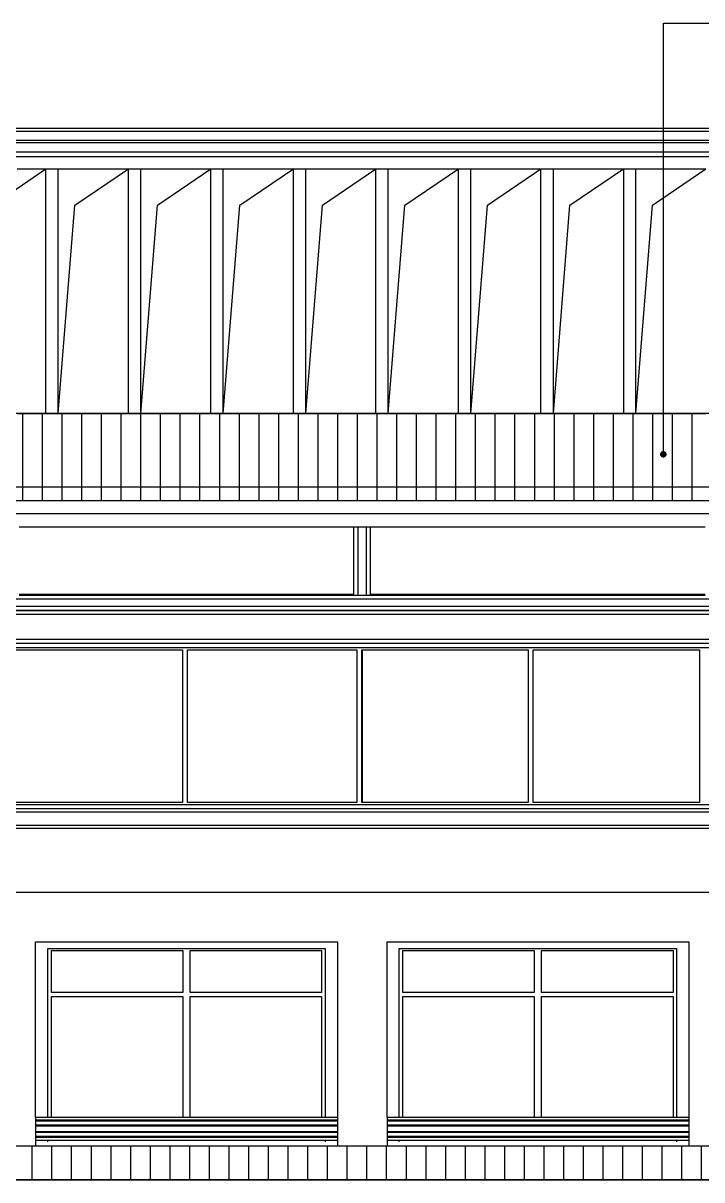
# Model space of a CAD drawing. Extents: x -24961 to 905641, y -154323 to 635957.
# Drawn here: x 415652 to 423862, y -139584 to -125603 of the extents above; entities that cross this region are included whole.
import ezdxf

# ---------------------------------------------------------------- set-up
doc = ezdxf.new("R2010")
doc.units = 0
doc.header["$LTSCALE"] = 1000
doc.header["$MEASUREMENT"] = 0
for name, color, linetype in [('DIM_LEAD', 3, 'Continuous'), ('DOTE', 1, 'Continuous'), ('WALL', 9, 'Continuous'), ('建筑_瓦', 8, 'Continuous'), ('窗', 154, 'Continuous')]:
    doc.layers.add(name, color=color, linetype=linetype)

msp = doc.modelspace()

# ---------------------------------------------------------------- hatches: boundary and pattern name
h = msp.add_hatch()
h.set_pattern_fill('ANSI31', color=251, scale=150, angle=45)
h.set_pattern_definition([(90, (123945.06, 513212.1), (-238.125, 4e-14), [])])
h.paths.add_polyline_path([(396253.6, -131607.9), (402553.6, -131607.9), (402553.6, -130320.9), (396253.6, -130320.9)])
h.paths.add_polyline_path([(402953.6, -131371.4), (428053.6, -131371.4), (428053.6, -130320.5), (402953.6, -130320.5)])
h.paths.add_polyline_path([(428453.6, -131607.9), (437853.6, -131607.9), (437853.6, -130320.9), (428453.6, -130320.9)])
h = msp.add_hatch()
h.set_pattern_fill('ANSI31', color=251, scale=150, angle=45)
h.set_pattern_definition([(90, (178828.55, 425769.97), (-238.125, 4e-14), [])])
h.paths.add_polyline_path([(403091.2, -139584.5), (427916, -139584.5), (427916, -139175.4), (403091.2, -139175.4)])

# ---------------------------------------------------------------- linework, layer by layer
for p, q in [((428053.6, -126876.9), (402953.6, -126876.9)), ((428053.6, -126914.5), (402953.6, -126914.5)), ((428006, -127023.2), (403001.2, -127023.2)), ((427961.7, -127048.8), (403045.5, -127048.8)), ((403237.9, -127159.8), (427769.3, -127159.8)), ((427689.9, -127218.5), (403317.3, -127218.5)), ((415578.6, -127365.2), (415927.6, -127365.2)), ((415927.6, -127365.2), (416077.6, -127365.2)), ((416077.6, -127365.2), (416426.6, -127365.2)), ((416426.6, -127365.2), (416576.6, -127365.2)), ((416576.6, -127365.2), (416925.6, -127365.2)), ((416925.6, -127365.2), (417075.6, -127365.2)), ((417075.6, -127365.2), (417424.6, -127365.2)), ((417424.6, -127365.2), (417574.6, -127365.2)), ((417574.6, -127365.2), (417923.6, -127365.2)), ((417923.6, -127365.2), (418073.6, -127365.2)), ((418073.6, -127365.2), (418422.6, -127365.2)), ((418422.6, -127365.2), (418572.6, -127365.2)), ((418572.6, -127365.2), (418921.6, -127365.2)), ((418921.6, -127365.2), (419071.6, -127365.2)), ((419071.6, -127365.2), (419420.6, -127365.2)), ((419420.6, -127365.2), (419570.6, -127365.2)), ((419570.6, -127365.2), (419919.6, -127365.2)), ((419919.6, -127365.2), (420069.6, -127365.2)), ((420069.6, -127365.2), (420418.6, -127365.2)), ((420418.6, -127365.2), (420568.6, -127365.2)), ((420568.6, -127365.2), (420917.6, -127365.2)), ((420917.6, -127365.2), (421067.6, -127365.2)), ((421067.6, -127365.2), (421416.6, -127365.2)), ((421416.6, -127365.2), (421566.6, -127365.2)), ((421566.6, -127365.2), (421915.6, -127365.2)), ((421915.6, -127365.2), (422065.6, -127365.2)), ((422065.6, -127365.2), (422414.6, -127365.2)), ((422414.6, -127365.2), (422564.6, -127365.2)), ((422564.6, -127365.2), (422913.6, -127365.2)), ((422913.6, -127365.2), (423063.6, -127365.2)), ((423063.6, -127365.2), (423412.6, -127365.2)), ((423412.6, -127365.2), (423562.6, -127365.2)), ((423562.6, -127365.2), (423911.6, -127365.2)), ((415578.6, -130320.5), (415927.6, -130320.5)), ((415927.6, -130320.5), (416077.6, -130320.5)), ((416077.6, -130320.5), (416426.6, -130320.5)), ((416426.6, -130320.5), (416576.6, -130320.5)), ((416576.6, -130320.5), (416925.6, -130320.5)), ((416925.6, -130320.5), (417075.6, -130320.5)), ((417075.6, -130320.5), (417424.6, -130320.5)), ((417424.6, -130320.5), (417574.6, -130320.5)), ((417574.6, -130320.5), (417923.6, -130320.5)), ((417923.6, -130320.5), (418073.6, -130320.5)), ((418073.6, -130320.5), (418422.6, -130320.5)), ((418422.6, -130320.5), (418572.6, -130320.5)), ((418572.6, -130320.5), (418921.6, -130320.5)), ((418921.6, -130320.5), (419071.6, -130320.5)), ((419071.6, -130320.5), (419420.6, -130320.5)), ((419420.6, -130320.5), (419570.6, -130320.5)), ((419570.6, -130320.5), (419919.6, -130320.5)), ((419919.6, -130320.5), (420069.6, -130320.5)), ((420069.6, -130320.5), (420418.6, -130320.5)), ((420418.6, -130320.5), (420568.6, -130320.5)), ((420568.6, -130320.5), (420917.6, -130320.5)), ((420917.6, -130320.5), (421067.6, -130320.5)), ((421067.6, -130320.5), (421416.6, -130320.5)), ((421416.6, -130320.5), (421566.6, -130320.5)), ((421566.6, -130320.5), (421915.6, -130320.5)), ((421915.6, -130320.5), (422065.6, -130320.5)), ((422065.6, -130320.5), (422414.6, -130320.5)), ((422414.6, -130320.5), (422564.6, -130320.5)), ((422564.6, -130320.5), (422913.6, -130320.5)), ((422913.6, -130320.5), (423063.6, -130320.5)), ((423063.6, -130320.5), (423412.6, -130320.5)), ((423412.6, -130320.5), (423562.6, -130320.5)), ((423562.6, -130320.5), (423911.6, -130320.5)), ((402953.6, -131371.4), (428053.6, -131371.4)), ((402953.6, -131531.4), (428053.6, -131531.4)), ((415603.6, -131691.4), (419653.6, -131691.4)), ((419653.6, -132507.9), (419653.6, -131691.4)), ((419653.6, -131691.4), (419703.6, -131691.4)), ((419703.6, -132522.3), (419703.6, -131691.4)), ((419703.6, -131691.4), (419803.6, -131691.4)), ((419803.6, -132522.3), (419803.6, -131691.4)), ((419803.6, -131691.4), (419853.6, -131691.4)), ((419853.6, -132507.9), (419853.6, -131691.4)), ((419853.6, -131691.4), (423903.6, -131691.4)), ((419653.6, -132507.9), (415603.6, -132507.9)), ((419653.6, -132522.3), (415603.6, -132522.3)), ((419653.6, -132522.3), (419653.6, -132507.9)), ((419703.6, -132522.3), (419653.6, -132522.3)), ((419803.6, -132522.3), (419703.6, -132522.3)), ((419853.6, -132522.3), (419803.6, -132522.3)), ((423903.6, -132507.9), (419853.6, -132507.9)), ((419853.6, -132522.3), (419853.6, -132507.9)), ((423903.6, -132522.3), (419853.6, -132522.3)), ((428053.6, -132566.3), (402953.6, -132566.3)), ((428053.6, -132654.3), (402953.6, -132654.3)), ((402953.6, -132698.3), (428053.6, -132698.3)), ((428053.6, -132707.9), (402953.6, -132707.9)), ((402953.6, -132748.3), (428053.6, -132748.3)), ((402953.6, -133048.3), (428053.6, -133048.3)), ((402953.6, -133098.3), (428053.6, -133098.3)), ((428053.6, -135101.6), (402953.6, -135101.6)), ((402953.6, -135137.6), (428053.6, -135137.6)), ((402953.6, -135299.1), (428053.6, -135299.1)), ((402953.6, -135331.6), (428053.6, -135331.6)), ((415803.6, -136707.9), (419453.6, -136707.9)), ((415803.6, -138825.4), (415803.6, -136707.9)), ((419453.6, -136707.9), (419453.6, -138825.4)), ((420053.6, -136707.9), (423703.6, -136707.9)), ((420053.6, -138825.4), (420053.6, -136707.9)), ((423703.6, -136707.9), (423703.6, -138825.4)), ((415803.6, -138825.4), (415950.3, -138825.4)), ((415803.6, -138825.4), (415803.6, -138859.2)), ((419306.9, -138825.4), (419453.6, -138825.4)), ((419453.6, -138825.4), (419453.6, -138859.2)), ((420053.6, -138825.4), (420200.3, -138825.4)), ((420053.6, -138825.4), (420053.6, -138859.2)), ((423556.9, -138825.4), (423703.6, -138825.4)), ((423703.6, -138825.4), (423703.6, -138859.2)), ((415803.6, -138859.2), (419453.6, -138859.2)), ((415803.6, -138859.2), (415803.6, -138871)), ((415803.6, -138871), (419453.6, -138871)), ((415803.6, -138871), (415803.6, -138921.2)), ((415803.6, -138921.2), (419453.6, -138921.2)), ((415803.6, -138921.2), (415803.6, -138930.8)), ((415803.6, -138930.8), (419453.6, -138930.8)), ((415803.6, -138930.8), (415803.6, -139002.5)), ((419453.6, -138859.2), (419453.6, -138871)), ((419453.6, -138871), (419453.6, -138921.2)), ((419453.6, -138921.2), (419453.6, -138930.8)), ((419453.6, -138930.8), (419453.6, -139002.5)), ((420053.6, -138859.2), (423703.6, -138859.2)), ((420053.6, -138859.2), (420053.6, -138871)), ((420053.6, -138871), (423703.6, -138871)), ((420053.6, -138871), (420053.6, -138921.2)), ((420053.6, -138921.2), (423703.6, -138921.2)), ((420053.6, -138921.2), (420053.6, -138930.8)), ((420053.6, -138930.8), (423703.6, -138930.8)), ((420053.6, -138930.8), (420053.6, -139002.5)), ((423703.6, -138859.2), (423703.6, -138871)), ((423703.6, -138871), (423703.6, -138921.2)), ((423703.6, -138921.2), (423703.6, -138930.8)), ((423703.6, -138930.8), (423703.6, -139002.5)), ((419453.6, -139002.5), (415803.6, -139002.5)), ((415803.6, -139002.5), (415803.6, -139012.1)), ((419453.6, -139012.1), (415803.6, -139012.1)), ((415803.6, -139012.1), (415803.6, -139062.3)), ((419453.6, -139062.3), (415803.6, -139062.3)), ((415803.6, -139062.3), (415803.6, -139074.1)), ((419453.6, -139074.1), (415803.6, -139074.1)), ((415803.6, -139074.1), (415803.6, -139107.9)), ((415950.3, -139107.9), (415803.6, -139107.9)), ((415803.6, -139107.9), (415803.6, -139175.4)), ((415950.3, -139125.4), (415950.3, -139107.9)), ((419306.9, -139107.9), (415950.3, -139107.9)), ((419306.9, -139107.9), (419306.9, -139125.4)), ((419453.6, -139107.9), (419306.9, -139107.9)), ((419453.6, -139002.5), (419453.6, -139012.1)), ((419453.6, -139012.1), (419453.6, -139062.3)), ((419453.6, -139062.3), (419453.6, -139074.1)), ((419453.6, -139074.1), (419453.6, -139107.9)), ((419453.6, -139107.9), (419453.6, -139175.4)), ((423703.6, -139002.5), (420053.6, -139002.5)), ((420053.6, -139002.5), (420053.6, -139012.1)), ((423703.6, -139012.1), (420053.6, -139012.1)), ((420053.6, -139012.1), (420053.6, -139062.3)), ((423703.6, -139062.3), (420053.6, -139062.3)), ((420053.6, -139062.3), (420053.6, -139074.1)), ((423703.6, -139074.1), (420053.6, -139074.1)), ((420053.6, -139074.1), (420053.6, -139107.9)), ((420200.3, -139107.9), (420053.6, -139107.9)), ((420053.6, -139107.9), (420053.6, -139175.4)), ((420200.3, -139125.4), (420200.3, -139107.9)), ((423556.9, -139107.9), (420200.3, -139107.9)), ((423556.9, -139107.9), (423556.9, -139125.4)), ((423703.6, -139107.9), (423556.9, -139107.9)), ((423703.6, -139002.5), (423703.6, -139012.1)), ((423703.6, -139012.1), (423703.6, -139062.3)), ((423703.6, -139062.3), (423703.6, -139074.1)), ((423703.6, -139074.1), (423703.6, -139107.9)), ((423703.6, -139107.9), (423703.6, -139175.4)), ((427916, -139584.5), (403091.2, -139584.5))]:
    msp.add_line(p, q)
for points in [[(402953.6, -131371.4), (428053.6, -131371.4), (428053.6, -130320.5), (402953.6, -130320.5)], [(403091.2, -139584.5), (427916, -139584.5), (427916, -139175.4), (403091.2, -139175.4)]]:
    msp.add_lwpolyline(points, close=True)
at = {"layer": 'DIM_LEAD', "color": 3}
for p, q in [((423395.9, -130814.5), (423397.2, -125603.2)), ((423397.2, -125603.2), (424913.8, -125603.2))]:
    msp.add_line(p, q, dxfattribs=at)
at = {"layer": 'DIM_LEAD', "color": 3, "const_width": 40}
msp.add_lwpolyline([(423395.9, -130834.5, 1), (423395.9, -130794.5, 1)], format="xyb", close=True, dxfattribs=at)
at = {"layer": 'DOTE'}
for p, q in [((393730.1, -131207.9), (442830.8, -131207.9)), ((393730.1, -136107.9), (442830.8, -136107.9))]:
    msp.add_line(p, q, dxfattribs=at)
at = {"layer": 'WALL'}
msp.add_line((428053.6, -126876.9), (402953.6, -126876.9), dxfattribs=at)
at = {"layer": '建筑_瓦'}
for p, q in [((415927.6, -130320.5), (415927.6, -127365.2)), ((416077.6, -130320.5), (416077.6, -127365.2)), ((416925.6, -130320.5), (416925.6, -127365.2)), ((417075.6, -130320.5), (417075.6, -127365.2)), ((417923.6, -130320.5), (417923.6, -127365.2)), ((418073.6, -130320.5), (418073.6, -127365.2)), ((418921.6, -130320.5), (418921.6, -127365.2)), ((419071.6, -130320.5), (419071.6, -127365.2)), ((419919.6, -130320.5), (419919.6, -127365.2)), ((420069.6, -130320.5), (420069.6, -127365.2)), ((420917.6, -130320.5), (420917.6, -127365.2)), ((421067.6, -130320.5), (421067.6, -127365.2)), ((421915.6, -130320.5), (421915.6, -127365.2)), ((422065.6, -130320.5), (422065.6, -127365.2)), ((422913.6, -127365.2), (422913.6, -130320.5)), ((423063.6, -130320.5), (423063.6, -127365.2))]:
    msp.add_line(p, q, dxfattribs=at)
for points in [[(415079.6, -130320.5), (415280.1, -127804.5), (415927.6, -127365.2)], [(416077.6, -130320.5), (416278.1, -127804.5), (416925.6, -127365.2)], [(417075.6, -130320.5), (417276.1, -127804.5), (417923.6, -127365.2)], [(418073.6, -130320.5), (418274.1, -127804.5), (418921.6, -127365.2)], [(419071.6, -130320.5), (419272.1, -127804.5), (419919.6, -127365.2)], [(420069.6, -130320.5), (420270.1, -127804.5), (420917.6, -127365.2)], [(421067.6, -130320.5), (421268.1, -127804.5), (421915.6, -127365.2)], [(422065.6, -130320.5), (422266.1, -127804.5), (422913.6, -127365.2)], [(423063.6, -130320.5), (423264.1, -127804.5), (423911.6, -127365.2)]]:
    msp.add_lwpolyline(points, dxfattribs=at)
at = {"layer": '窗'}
for p, q in [((403003.2, -133148.3), (428004, -133148.3)), ((415533.4, -133178.3), (417582, -133178.3)), ((417582, -133178.3), (417582, -135021.6)), ((417641.6, -133178.3), (419690.2, -133178.3)), ((417641.6, -135021.6), (417641.6, -133178.3)), ((419690.2, -133178.3), (419690.2, -135021.6)), ((419749.8, -135021.6), (419749.8, -133178.3)), ((419749.8, -133178.3), (419753.6, -133178.3)), ((419753.6, -133178.3), (419753.6, -135021.6)), ((419753.6, -133178.3), (421761.2, -133178.3)), ((421761.2, -133178.3), (421761.2, -135021.6)), ((421820.8, -133178.3), (423832.2, -133178.3)), ((421820.8, -135021.6), (421820.8, -133178.3)), ((423832.2, -133178.3), (423832.2, -135021.6)), ((428004, -135051.6), (403003.2, -135051.6)), ((417582, -135021.6), (415533.4, -135021.6)), ((419690.2, -135021.6), (417641.6, -135021.6)), ((419753.6, -135021.6), (419749.8, -135021.6)), ((421761.2, -135021.6), (419753.6, -135021.6)), ((423832.2, -135021.6), (421820.8, -135021.6)), ((415950.3, -136787.3), (419306.9, -136787.3)), ((415950.3, -138825.4), (415950.3, -136787.3)), ((415994.4, -136811.2), (417584.6, -136811.2)), ((415994.4, -137319.6), (415994.4, -136811.2)), ((417584.6, -136811.2), (417584.6, -137319.6)), ((417672.6, -137319.6), (417672.6, -136811.2)), ((417672.6, -136811.2), (419262.9, -136811.2)), ((419262.9, -136811.2), (419262.9, -137319.6)), ((419306.9, -136787.3), (419306.9, -138825.4)), ((420200.3, -136787.3), (423556.9, -136787.3)), ((420200.3, -138825.4), (420200.3, -136787.3)), ((420244.4, -136811.2), (421834.6, -136811.2)), ((420244.4, -137319.6), (420244.4, -136811.2)), ((421834.6, -136811.2), (421834.6, -137319.6)), ((421922.6, -137319.6), (421922.6, -136811.2)), ((421922.6, -136811.2), (423512.9, -136811.2)), ((423512.9, -136811.2), (423512.9, -137319.6)), ((423556.9, -136787.3), (423556.9, -138825.4)), ((417584.6, -137319.6), (415994.4, -137319.6)), ((415994.4, -137367.3), (417584.6, -137367.3)), ((415994.4, -138825.4), (415994.4, -137367.3)), ((417584.6, -137367.3), (417584.6, -138825.4)), ((419262.9, -137319.6), (417672.6, -137319.6)), ((417672.6, -137367.3), (419262.9, -137367.3)), ((417672.6, -138825.4), (417672.6, -137367.3)), ((419262.9, -137367.3), (419262.9, -138825.4)), ((421834.6, -137319.6), (420244.4, -137319.6)), ((420244.4, -137367.3), (421834.6, -137367.3)), ((420244.4, -138825.4), (420244.4, -137367.3)), ((421834.6, -137367.3), (421834.6, -138825.4)), ((423512.9, -137319.6), (421922.6, -137319.6)), ((421922.6, -137367.3), (423512.9, -137367.3)), ((421922.6, -138825.4), (421922.6, -137367.3)), ((423512.9, -137367.3), (423512.9, -138825.4)), ((415950.3, -138825.4), (415994.4, -138825.4)), ((415994.4, -138825.4), (417584.6, -138825.4)), ((417584.6, -138825.4), (417672.6, -138825.4)), ((417672.6, -138825.4), (419262.9, -138825.4)), ((419262.9, -138825.4), (419306.9, -138825.4)), ((420200.3, -138825.4), (420244.4, -138825.4)), ((420244.4, -138825.4), (421834.6, -138825.4)), ((421834.6, -138825.4), (421922.6, -138825.4)), ((421922.6, -138825.4), (423512.9, -138825.4)), ((423512.9, -138825.4), (423556.9, -138825.4))]:
    msp.add_line(p, q, dxfattribs=at)

doc.saveas('drawing.dxf')
